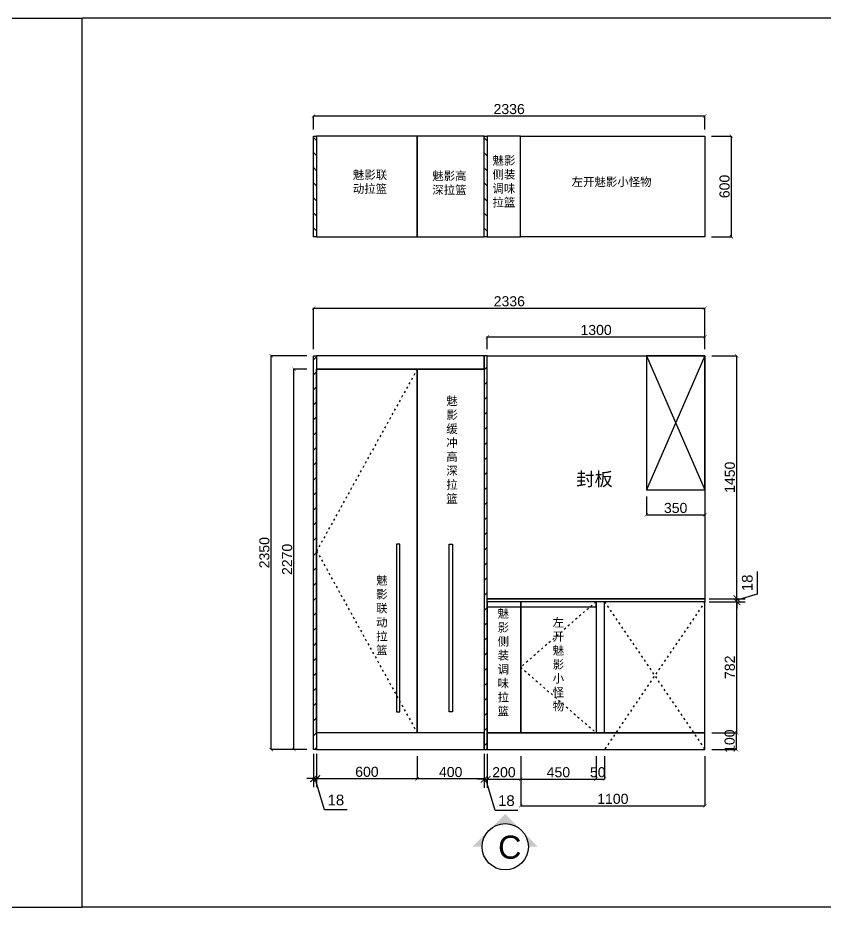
# Model space of a CAD drawing. Header units: millimetres. Extents: x 0 to 1097966, y -63096 to 223085.
# Drawn here: x 1073214 to 1078033, y 207450 to 212759 of the extents above; entities that cross this region are included whole.
import ezdxf

# ---------------------------------------------------------------- set-up
doc = ezdxf.new("R2010")
doc.units = ezdxf.units.MM
doc.linetypes.add('1800', pattern=[200000, 100000, 100000])
doc.linetypes.add('34', pattern=[30, 12, -18])
doc.styles.get("Standard").update_dxf_attribs({"font": 'arial.ttf'})
doc.dimstyles.new('板材标注', dxfattribs={"dimscale": 40, "dimtxt": 1.6, "dimasz": 1, "dimexe": 1.25, "dimexo": 0.625, "dimtad": 1, "dimdec": 0, "dimtxsty": 'Standard', "dimblk": 'ARCHTICK', "dimcen": 2.5, "dimdle": 2, "dimclrd": 5, "dimclre": 5, "dimadec": 0, "dimazin": 0, "dimtfac": 1, "dimtmove": 1, "dimatfit": 3, "dimldrblk": 'DOT', "dimfxl": 1, "dimarcsym": 0})
doc.dimstyles.new('橱柜侧', dxfattribs={"dimtxt": 60, "dimasz": 20, "dimexe": 1.25, "dimexo": 40, "dimgap": 10, "dimtad": 1, "dimdec": 0, "dimtxsty": 'Standard', "dimblk": 'ARCHTICK', "dimcen": 2.5, "dimclrd": 1, "dimclre": 1, "dimadec": 0, "dimazin": 0, "dimtfac": 1, "dimtmove": 0, "dimatfit": 3, "dimfxl": 1, "dimarcsym": 0})
pattern_1 = [(45, (-21950.55, -12343.9), (-44.9012806, 44.9012806), [])]

# ---------------------------------------------------------------- blocks, each defined once
blk = doc.blocks.new('_ArchTick')
at = {"color": 0, "linetype": 'ByBlock', "const_width": 0.15}
blk.add_lwpolyline([(-0.5, -0.5), (0.5, 0.5)], dxfattribs=at)
blk = doc.blocks.new('*D187')
at = {"color": 1, "lineweight": -2, "transparency": 16777216}
for p, q in [((1074997.7, 208351.4), (1074997.7, 208216.3)), ((1075597.7, 208351.4), (1075597.7, 208216.3)), ((1074997.7, 208217.6), (1075597.7, 208217.6))]:
    blk.add_line(p, q, dxfattribs=at)
at = {"layer": 'Defpoints', "color": 0, "linetype": '1800', "lineweight": -2, "transparency": 16777216}
for p in [(1074997.7, 208391.4), (1075597.7, 208391.4), (1075597.7, 208217.6)]:
    blk.add_point(p, dxfattribs=at)
at = {"color": 1, "linetype": '1800', "lineweight": -2, "transparency": 16777216, "xscale": 20, "yscale": 20, "zscale": 20, "rotation": 180}
blk.add_blockref('_ArchTick', (1074997.7, 208217.6), dxfattribs=at)
at = {"color": 1, "linetype": '1800', "lineweight": -2, "transparency": 16777216, "xscale": 20, "yscale": 20, "zscale": 20}
blk.add_blockref('_ArchTick', (1075597.7, 208217.6), dxfattribs=at)
at = {"color": 0, "linetype": '1800', "transparency": 16777216, "insert": (1075297.7, 208258.2), "char_height": 60, "attachment_point": 5}
blk.add_mtext('600', dxfattribs=at)
blk = doc.blocks.new('*D188')
at = {"color": 1, "lineweight": -2, "transparency": 16777216}
for p, q in [((1075597.7, 208351.4), (1075597.7, 208215.1)), ((1075997.7, 208351.4), (1075997.7, 208215.1)), ((1075997.7, 208216.3), (1075597.7, 208216.3))]:
    blk.add_line(p, q, dxfattribs=at)
at = {"layer": 'Defpoints', "color": 0, "linetype": '1800', "lineweight": -2, "transparency": 16777216}
for p in [(1075597.7, 208391.4), (1075997.7, 208391.4), (1075597.7, 208216.3)]:
    blk.add_point(p, dxfattribs=at)
at = {"color": 1, "linetype": '1800', "lineweight": -2, "transparency": 16777216, "xscale": 20, "yscale": 20, "zscale": 20, "rotation": 180}
blk.add_blockref('_ArchTick', (1075597.7, 208216.3), dxfattribs=at)
at = {"color": 1, "linetype": '1800', "lineweight": -2, "transparency": 16777216, "xscale": 20, "yscale": 20, "zscale": 20}
blk.add_blockref('_ArchTick', (1075997.7, 208216.3), dxfattribs=at)
at = {"color": 0, "linetype": '1800', "transparency": 16777216, "insert": (1075797.7, 208256.9), "char_height": 60, "attachment_point": 5}
blk.add_mtext('400', dxfattribs=at)
blk = doc.blocks.new('*D189')
at = {"color": 1, "lineweight": -2, "transparency": 16777216}
for p, q in [((1076015.7, 208351.4), (1076015.7, 208213.8)), ((1076215.7, 208351.4), (1076215.7, 208213.8)), ((1076015.7, 208215.1), (1076215.7, 208215.1))]:
    blk.add_line(p, q, dxfattribs=at)
at = {"layer": 'Defpoints', "color": 0, "linetype": '1800', "lineweight": -2, "transparency": 16777216}
for p in [(1076015.7, 208391.4), (1076215.7, 208391.4), (1076215.7, 208215.1)]:
    blk.add_point(p, dxfattribs=at)
at = {"color": 1, "linetype": '1800', "lineweight": -2, "transparency": 16777216, "xscale": 20, "yscale": 20, "zscale": 20, "rotation": 180}
blk.add_blockref('_ArchTick', (1076015.7, 208215.1), dxfattribs=at)
at = {"color": 1, "linetype": '1800', "lineweight": -2, "transparency": 16777216, "xscale": 20, "yscale": 20, "zscale": 20}
blk.add_blockref('_ArchTick', (1076215.7, 208215.1), dxfattribs=at)
at = {"color": 0, "linetype": '1800', "transparency": 16777216, "insert": (1076115.7, 208255.7), "char_height": 60, "attachment_point": 5}
blk.add_mtext('200', dxfattribs=at)
blk = doc.blocks.new('*D190')
at = {"color": 1, "lineweight": -2, "transparency": 16777216}
for p, q in [((1076215.7, 208351.4), (1076215.7, 208213.8)), ((1076665.7, 208351.4), (1076665.7, 208213.8)), ((1076215.7, 208215.1), (1076665.7, 208215.1))]:
    blk.add_line(p, q, dxfattribs=at)
at = {"layer": 'Defpoints', "color": 0, "linetype": '1800', "lineweight": -2, "transparency": 16777216}
for p in [(1076215.7, 208391.4), (1076665.7, 208391.4), (1076665.7, 208215.1)]:
    blk.add_point(p, dxfattribs=at)
at = {"color": 1, "linetype": '1800', "lineweight": -2, "transparency": 16777216, "xscale": 20, "yscale": 20, "zscale": 20, "rotation": 180}
blk.add_blockref('_ArchTick', (1076215.7, 208215.1), dxfattribs=at)
at = {"color": 1, "linetype": '1800', "lineweight": -2, "transparency": 16777216, "xscale": 20, "yscale": 20, "zscale": 20}
blk.add_blockref('_ArchTick', (1076665.7, 208215.1), dxfattribs=at)
at = {"color": 0, "linetype": '1800', "transparency": 16777216, "insert": (1076440.7, 208255.7), "char_height": 60, "attachment_point": 5}
blk.add_mtext('450', dxfattribs=at)
blk = doc.blocks.new('*D191')
at = {"color": 1, "lineweight": -2, "transparency": 16777216}
for p, q in [((1076665.7, 208351.4), (1076665.7, 208213.8)), ((1076715.7, 208351.4), (1076715.7, 208213.8)), ((1076665.7, 208215.1), (1076715.7, 208215.1))]:
    blk.add_line(p, q, dxfattribs=at)
at = {"layer": 'Defpoints', "color": 0, "linetype": '1800', "lineweight": -2, "transparency": 16777216}
for p in [(1076665.7, 208391.4), (1076715.7, 208391.4), (1076715.7, 208215.1)]:
    blk.add_point(p, dxfattribs=at)
at = {"color": 1, "linetype": '1800', "lineweight": -2, "transparency": 16777216, "xscale": 20, "yscale": 20, "zscale": 20, "rotation": 180}
blk.add_blockref('_ArchTick', (1076665.7, 208215.1), dxfattribs=at)
at = {"color": 1, "linetype": '1800', "lineweight": -2, "transparency": 16777216, "xscale": 20, "yscale": 20, "zscale": 20}
blk.add_blockref('_ArchTick', (1076715.7, 208215.1), dxfattribs=at)
at = {"color": 0, "linetype": '1800', "transparency": 16777216, "insert": (1076675.7, 208255.7), "char_height": 60, "attachment_point": 5}
blk.add_mtext('50', dxfattribs=at)
blk = doc.blocks.new('*D192')
at = {"color": 1, "lineweight": -2, "transparency": 16777216}
for p, q in [((1076215.7, 208351.4), (1076215.7, 208054.9)), ((1077315.7, 208351.4), (1077315.7, 208054.9)), ((1076215.7, 208056.1), (1077315.7, 208056.1))]:
    blk.add_line(p, q, dxfattribs=at)
at = {"layer": 'Defpoints', "color": 0, "linetype": '1800', "lineweight": -2, "transparency": 16777216}
for p in [(1076215.7, 208391.4), (1077315.7, 208391.4), (1077315.7, 208056.1)]:
    blk.add_point(p, dxfattribs=at)
at = {"color": 1, "linetype": '1800', "lineweight": -2, "transparency": 16777216, "xscale": 20, "yscale": 20, "zscale": 20, "rotation": 180}
blk.add_blockref('_ArchTick', (1076215.7, 208056.1), dxfattribs=at)
at = {"color": 1, "linetype": '1800', "lineweight": -2, "transparency": 16777216, "xscale": 20, "yscale": 20, "zscale": 20}
blk.add_blockref('_ArchTick', (1077315.7, 208056.1), dxfattribs=at)
at = {"color": 0, "linetype": '1800', "transparency": 16777216, "insert": (1076765.7, 208096.7), "char_height": 60, "attachment_point": 5}
blk.add_mtext('1100', dxfattribs=at)
blk = doc.blocks.new('*D193')
at = {"color": 1, "lineweight": -2, "transparency": 16777216}
for p, q in [((1077355.7, 208491.4), (1077505, 208491.4)), ((1077503.7, 208391.4), (1077503.7, 208491.4)), ((1077355.7, 208391.4), (1077505, 208391.4))]:
    blk.add_line(p, q, dxfattribs=at)
at = {"layer": 'Defpoints', "color": 0, "linetype": '1800', "lineweight": -2, "transparency": 16777216}
for p in [(1077315.7, 208491.4), (1077503.7, 208491.4), (1077315.7, 208391.4)]:
    blk.add_point(p, dxfattribs=at)
at = {"color": 1, "linetype": '1800', "lineweight": -2, "transparency": 16777216, "xscale": 20, "yscale": 20, "zscale": 20}
for p, rotation in [((1077503.7, 208491.4), 90), ((1077503.7, 208391.4), 270)]:
    blk.add_blockref('_ArchTick', p, dxfattribs=dict(at, rotation=rotation))
at = {"color": 0, "linetype": '1800', "transparency": 16777216, "insert": (1077463.1, 208441.4), "char_height": 60, "attachment_point": 5, "rotation": 90}
blk.add_mtext('100', dxfattribs=at)
blk = doc.blocks.new('*D194')
at = {"color": 1, "lineweight": -2, "transparency": 16777216}
for p, q in [((1077355.7, 209273.4), (1077506.2, 209273.4)), ((1077505, 208491.4), (1077505, 209273.4)), ((1077355.7, 208491.4), (1077506.2, 208491.4))]:
    blk.add_line(p, q, dxfattribs=at)
at = {"layer": 'Defpoints', "color": 0, "linetype": '1800', "lineweight": -2, "transparency": 16777216}
for p in [(1077315.7, 209273.4), (1077505, 209273.4), (1077315.7, 208491.4)]:
    blk.add_point(p, dxfattribs=at)
at = {"color": 1, "linetype": '1800', "lineweight": -2, "transparency": 16777216, "xscale": 20, "yscale": 20, "zscale": 20}
for p, rotation in [((1077505, 209273.4), 90), ((1077505, 208491.4), 270)]:
    blk.add_blockref('_ArchTick', p, dxfattribs=dict(at, rotation=rotation))
at = {"color": 0, "linetype": '1800', "transparency": 16777216, "insert": (1077464.4, 208882.4), "char_height": 60, "attachment_point": 5, "rotation": 90}
blk.add_mtext('782', dxfattribs=at)
blk = doc.blocks.new('*D195')
at = {"color": 1, "lineweight": -2, "transparency": 16777216}
for p, q in [((1077355.7, 210741.4), (1077506.2, 210741.4)), ((1077505, 209291.4), (1077505, 210741.4)), ((1077355.7, 209291.4), (1077506.2, 209291.4))]:
    blk.add_line(p, q, dxfattribs=at)
at = {"layer": 'Defpoints', "color": 0, "linetype": '1800', "lineweight": -2, "transparency": 16777216}
for p in [(1077315.7, 210741.4), (1077505, 210741.4), (1077315.7, 209291.4)]:
    blk.add_point(p, dxfattribs=at)
at = {"color": 1, "linetype": '1800', "lineweight": -2, "transparency": 16777216, "xscale": 20, "yscale": 20, "zscale": 20}
for p, rotation in [((1077505, 210741.4), 90), ((1077505, 209291.4), 270)]:
    blk.add_blockref('_ArchTick', p, dxfattribs=dict(at, rotation=rotation))
at = {"color": 0, "linetype": '1800', "transparency": 16777216, "insert": (1077464.4, 210016.4), "char_height": 60, "attachment_point": 5, "rotation": 90}
blk.add_mtext('1450', dxfattribs=at)
blk = doc.blocks.new('*D196')
at = {"color": 1, "lineweight": -2, "transparency": 16777216}
for p, q in [((1076015.7, 210781.4), (1076015.7, 210856)), ((1076015.7, 210854.8), (1077315.7, 210854.8)), ((1077315.7, 210781.4), (1077315.7, 210856))]:
    blk.add_line(p, q, dxfattribs=at)
at = {"layer": 'Defpoints', "color": 0, "linetype": '1800', "lineweight": -2, "transparency": 16777216}
for p in [(1077315.7, 210854.8), (1076015.7, 210741.4), (1077315.7, 210741.4)]:
    blk.add_point(p, dxfattribs=at)
at = {"color": 1, "linetype": '1800', "lineweight": -2, "transparency": 16777216, "xscale": 20, "yscale": 20, "zscale": 20, "rotation": 180}
blk.add_blockref('_ArchTick', (1076015.7, 210854.8), dxfattribs=at)
at = {"color": 1, "linetype": '1800', "lineweight": -2, "transparency": 16777216, "xscale": 20, "yscale": 20, "zscale": 20}
blk.add_blockref('_ArchTick', (1077315.7, 210854.8), dxfattribs=at)
at = {"color": 0, "linetype": '1800', "transparency": 16777216, "insert": (1076665.7, 210895.4), "char_height": 60, "attachment_point": 5}
blk.add_mtext('1300', dxfattribs=at)
blk = doc.blocks.new('*D197')
at = {"color": 1, "lineweight": -2, "transparency": 16777216}
for p, q in [((1076965.7, 209901.4), (1076965.7, 209791.1)), ((1077315.7, 209901.4), (1077315.7, 209791.1)), ((1076965.7, 209792.4), (1077315.7, 209792.4))]:
    blk.add_line(p, q, dxfattribs=at)
at = {"layer": 'Defpoints', "color": 0, "linetype": '1800', "lineweight": -2, "transparency": 16777216}
for p in [(1076965.7, 209941.4), (1077315.7, 209941.4), (1077315.7, 209792.4)]:
    blk.add_point(p, dxfattribs=at)
at = {"color": 1, "linetype": '1800', "lineweight": -2, "transparency": 16777216, "xscale": 20, "yscale": 20, "zscale": 20, "rotation": 180}
blk.add_blockref('_ArchTick', (1076965.7, 209792.4), dxfattribs=at)
at = {"color": 1, "linetype": '1800', "lineweight": -2, "transparency": 16777216, "xscale": 20, "yscale": 20, "zscale": 20}
blk.add_blockref('_ArchTick', (1077315.7, 209792.4), dxfattribs=at)
at = {"color": 0, "linetype": '1800', "transparency": 16777216, "insert": (1077140.7, 209833), "char_height": 60, "attachment_point": 5}
blk.add_mtext('350', dxfattribs=at)
blk = doc.blocks.new('*D198')
at = {"color": 1, "lineweight": -2, "transparency": 16777216}
for p, q in [((1074979.7, 210781.4), (1074979.7, 211027.3)), ((1074979.7, 211026), (1077315.7, 211026)), ((1077315.7, 210781.4), (1077315.7, 211027.3))]:
    blk.add_line(p, q, dxfattribs=at)
at = {"layer": 'Defpoints', "color": 0, "linetype": '1800', "lineweight": -2, "transparency": 16777216}
for p in [(1077315.7, 211026), (1074979.7, 210741.4), (1077315.7, 210741.4)]:
    blk.add_point(p, dxfattribs=at)
at = {"color": 1, "linetype": '1800', "lineweight": -2, "transparency": 16777216, "xscale": 20, "yscale": 20, "zscale": 20, "rotation": 180}
blk.add_blockref('_ArchTick', (1074979.7, 211026), dxfattribs=at)
at = {"color": 1, "linetype": '1800', "lineweight": -2, "transparency": 16777216, "xscale": 20, "yscale": 20, "zscale": 20}
blk.add_blockref('_ArchTick', (1077315.7, 211026), dxfattribs=at)
at = {"color": 0, "linetype": '1800', "transparency": 16777216, "insert": (1076147.7, 211066.7), "char_height": 60, "attachment_point": 5}
blk.add_mtext('2336', dxfattribs=at)
blk = doc.blocks.new('*D199')
at = {"color": 1, "lineweight": -2, "transparency": 16777216}
for p, q in [((1074939.7, 210661.4), (1074861, 210661.4)), ((1074862.3, 208391.4), (1074862.3, 210661.4)), ((1074939.7, 208391.4), (1074861, 208391.4))]:
    blk.add_line(p, q, dxfattribs=at)
at = {"layer": 'Defpoints', "color": 0, "linetype": '1800', "lineweight": -2, "transparency": 16777216}
for p in [(1074862.3, 210661.4), (1074979.7, 210661.4), (1074979.7, 208391.4)]:
    blk.add_point(p, dxfattribs=at)
at = {"color": 1, "linetype": '1800', "lineweight": -2, "transparency": 16777216, "xscale": 20, "yscale": 20, "zscale": 20}
for p, rotation in [((1074862.3, 210661.4), 90), ((1074862.3, 208391.4), 270)]:
    blk.add_blockref('_ArchTick', p, dxfattribs=dict(at, rotation=rotation))
at = {"color": 0, "linetype": '1800', "transparency": 16777216, "insert": (1074821.7, 209526.4), "char_height": 60, "attachment_point": 5, "rotation": 90}
blk.add_mtext('2270', dxfattribs=at)
blk = doc.blocks.new('*D200')
at = {"color": 1, "lineweight": -2, "transparency": 16777216}
for p, q in [((1074939.7, 210741.4), (1074725.3, 210741.4)), ((1074726.5, 208391.4), (1074726.5, 210741.4)), ((1074939.7, 208391.4), (1074725.3, 208391.4))]:
    blk.add_line(p, q, dxfattribs=at)
at = {"layer": 'Defpoints', "color": 0, "linetype": '1800', "lineweight": -2, "transparency": 16777216}
for p in [(1074726.5, 210741.4), (1074979.7, 210741.4), (1074979.7, 208391.4)]:
    blk.add_point(p, dxfattribs=at)
at = {"color": 1, "linetype": '1800', "lineweight": -2, "transparency": 16777216, "xscale": 20, "yscale": 20, "zscale": 20}
for p, rotation in [((1074726.5, 210741.4), 90), ((1074726.5, 208391.4), 270)]:
    blk.add_blockref('_ArchTick', p, dxfattribs=dict(at, rotation=rotation))
at = {"color": 0, "linetype": '1800', "transparency": 16777216, "insert": (1074685.9, 209566.4), "char_height": 60, "attachment_point": 5, "rotation": 90}
blk.add_mtext('2350', dxfattribs=at)
blk = doc.blocks.new('*D201')
at = {"color": 5, "lineweight": -2, "transparency": 16777216}
for p, q in [((1075997.7, 208366.4), (1075997.7, 208163.8)), ((1076015.7, 208366.4), (1076015.7, 208163.8)), ((1075997.7, 208213.8), (1075957.7, 208213.8)), ((1075997.7, 208213.8), (1076015.7, 208213.8)), ((1076062.4, 208028.3), (1076006.7, 208213.8)), ((1076015.7, 208213.8), (1076055.7, 208213.8)), ((1076198.2, 208028.3), (1076062.4, 208028.3))]:
    blk.add_line(p, q, dxfattribs=at)
at = {"layer": 'Defpoints', "color": 0, "linetype": '1800', "lineweight": -2, "transparency": 16777216}
for p in [(1075997.7, 208391.4), (1076015.7, 208391.4), (1076015.7, 208213.8)]:
    blk.add_point(p, dxfattribs=at)
at = {"color": 5, "linetype": '1800', "lineweight": -2, "transparency": 16777216, "xscale": 40, "yscale": 40, "zscale": 40}
blk.add_blockref('_ArchTick', (1075997.7, 208213.8), dxfattribs=at)
at = {"color": 5, "linetype": '1800', "lineweight": -2, "transparency": 16777216, "xscale": 40, "yscale": 40, "zscale": 40, "rotation": 180}
blk.add_blockref('_ArchTick', (1076015.7, 208213.8), dxfattribs=at)
at = {"color": 0, "linetype": '1800', "transparency": 16777216, "insert": (1076130.3, 208086), "char_height": 64, "attachment_point": 5}
blk.add_mtext('18', dxfattribs=at)
blk = doc.blocks.new('_Dot')
at = {"color": 0, "linetype": 'ByBlock', "lineweight": -2}
blk.add_line((-0.5, 0), (-1, 0), dxfattribs=at)
at = {"color": 0, "linetype": 'ByBlock', "const_width": 0.5}
blk.add_lwpolyline([(-0.25, 0, 1), (0.25, 0, 1)], format="xyb", close=True, dxfattribs=at)
blk = doc.blocks.new('*D202')
at = {"color": 5, "lineweight": -2, "transparency": 16777216}
for p, q in [((1074979.7, 208366.4), (1074979.7, 208167.6)), ((1074997.7, 208366.4), (1074997.7, 208167.6)), ((1074979.7, 208217.6), (1074939.7, 208217.6)), ((1074979.7, 208217.6), (1074997.7, 208217.6)), ((1075044.4, 208032), (1074988.7, 208217.6)), ((1074997.7, 208217.6), (1075037.7, 208217.6)), ((1075180.2, 208032), (1075044.4, 208032))]:
    blk.add_line(p, q, dxfattribs=at)
at = {"layer": 'Defpoints', "color": 0, "linetype": '1800', "lineweight": -2, "transparency": 16777216}
for p in [(1074979.7, 208391.4), (1074997.7, 208391.4), (1074997.7, 208217.6)]:
    blk.add_point(p, dxfattribs=at)
at = {"color": 5, "linetype": '1800', "lineweight": -2, "transparency": 16777216, "xscale": 40, "yscale": 40, "zscale": 40}
blk.add_blockref('_ArchTick', (1074979.7, 208217.6), dxfattribs=at)
at = {"color": 5, "linetype": '1800', "lineweight": -2, "transparency": 16777216, "xscale": 40, "yscale": 40, "zscale": 40, "rotation": 180}
blk.add_blockref('_ArchTick', (1074997.7, 208217.6), dxfattribs=at)
at = {"color": 0, "linetype": '1800', "transparency": 16777216, "insert": (1075112.3, 208089.7), "char_height": 64, "attachment_point": 5}
blk.add_mtext('18', dxfattribs=at)
blk = doc.blocks.new('*D203')
at = {"color": 5, "lineweight": -2, "transparency": 16777216}
for p, q in [((1077626.4, 209454.2), (1077626.4, 209318.5)), ((1077506.2, 209291.4), (1077506.2, 209331.4)), ((1077340.7, 209291.4), (1077556.2, 209291.4)), ((1077340.7, 209273.4), (1077556.2, 209273.4)), ((1077626.4, 209318.5), (1077506.2, 209282.4)), ((1077506.2, 209273.4), (1077506.2, 209291.4)), ((1077506.2, 209273.4), (1077506.2, 209233.4))]:
    blk.add_line(p, q, dxfattribs=at)
at = {"layer": 'Defpoints', "color": 0, "linetype": '1800', "lineweight": -2, "transparency": 16777216}
for p in [(1077315.7, 209291.4), (1077315.7, 209273.4), (1077506.2, 209291.4)]:
    blk.add_point(p, dxfattribs=at)
at = {"color": 5, "linetype": '1800', "lineweight": -2, "transparency": 16777216, "xscale": 40, "yscale": 40, "zscale": 40}
for p, rotation in [((1077506.2, 209291.4), 270), ((1077506.2, 209273.4), 90)]:
    blk.add_blockref('_ArchTick', p, dxfattribs=dict(at, rotation=rotation))
at = {"color": 0, "linetype": '1800', "transparency": 16777216, "insert": (1077568.7, 209386.3), "char_height": 64, "attachment_point": 5, "rotation": 90}
blk.add_mtext('18', dxfattribs=at)
blk = doc.blocks.new('*D238')
at = {"color": 1, "linetype": '1800', "lineweight": -2, "transparency": 16777216}
for p, q in [((1074978.9, 212092.2), (1074978.9, 212174.5)), ((1074978.9, 212173.2), (1077314.9, 212173.2)), ((1077314.9, 212092.2), (1077314.9, 212174.5))]:
    blk.add_line(p, q, dxfattribs=at)
at = {"layer": 'Defpoints', "color": 0, "linetype": '1800', "lineweight": -2, "transparency": 16777216}
for p in [(1077314.9, 212173.2), (1074978.9, 212052.2), (1077314.9, 212052.2)]:
    blk.add_point(p, dxfattribs=at)
at = {"color": 1, "linetype": '1800', "lineweight": -2, "transparency": 16777216, "xscale": 20, "yscale": 20, "zscale": 20, "rotation": 180}
blk.add_blockref('_ArchTick', (1074978.9, 212173.2), dxfattribs=at)
at = {"color": 1, "linetype": '1800', "lineweight": -2, "transparency": 16777216, "xscale": 20, "yscale": 20, "zscale": 20}
blk.add_blockref('_ArchTick', (1077314.9, 212173.2), dxfattribs=at)
at = {"color": 0, "linetype": '1800', "lineweight": -2, "transparency": 16777216, "insert": (1076146.9, 212213.9), "char_height": 60, "attachment_point": 5}
blk.add_mtext('2336', dxfattribs=at)
blk = doc.blocks.new('*D239')
at = {"color": 1, "linetype": '1800', "lineweight": -2, "transparency": 16777216}
for p, q in [((1077354.9, 212052.2), (1077474.6, 212052.2)), ((1077473.3, 211452.2), (1077473.3, 212052.2)), ((1077354.9, 211452.2), (1077474.6, 211452.2))]:
    blk.add_line(p, q, dxfattribs=at)
at = {"layer": 'Defpoints', "color": 0, "linetype": '1800', "lineweight": -2, "transparency": 16777216}
for p in [(1077314.9, 212052.2), (1077473.3, 212052.2), (1077314.9, 211452.2)]:
    blk.add_point(p, dxfattribs=at)
at = {"color": 1, "linetype": '1800', "lineweight": -2, "transparency": 16777216, "xscale": 20, "yscale": 20, "zscale": 20}
for p, rotation in [((1077473.3, 212052.2), 90), ((1077473.3, 211452.2), 270)]:
    blk.add_blockref('_ArchTick', p, dxfattribs=dict(at, rotation=rotation))
at = {"color": 0, "linetype": '1800', "lineweight": -2, "transparency": 16777216, "insert": (1077432.7, 211752.2), "char_height": 60, "attachment_point": 5, "rotation": 90}
blk.add_mtext('600', dxfattribs=at)

msp = doc.modelspace()

# ---------------------------------------------------------------- hatches: boundary and pattern name
h = msp.add_hatch()
h.set_pattern_fill('ANSI31', color=256, scale=20, angle=90)
h.set_pattern_definition([(135, (1277075.32, -781841.53), (-44.9012806, -44.9012806), [])])
h.paths.add_polyline_path([(1074978.912, 212052.241), (1074978.912, 211452.241), (1074996.912, 211452.241), (1074996.912, 212052.241)])
h = msp.add_hatch()
h.set_pattern_fill('ANSI31', color=256, scale=20, angle=90)
h.set_pattern_definition([(135, (1276475.32, -781841.53), (-44.9012806, -44.9012806), [])])
h.paths.add_polyline_path([(1075996.912, 212052.241), (1075996.912, 211452.241), (1076014.912, 211452.241), (1076014.912, 212052.241)])
h = msp.add_hatch()
h.set_pattern_fill('ANSI31', color=256, scale=20)
h.set_pattern_definition(pattern_1)
h.paths.add_polyline_path([(1074979.714, 210741.403), (1074979.714, 208391.403), (1074997.714, 208391.403), (1074997.714, 210741.403)])
h = msp.add_hatch()
h.set_pattern_fill('ANSI31', color=256, scale=20)
h.set_pattern_definition(pattern_1)
edge = h.paths.add_edge_path()
edge.add_line((1075997.714, 210661.403), (1075997.714, 210741.403))
edge = h.paths.add_edge_path()
edge.add_line((1076015.714, 208391.403), (1076015.714, 210741.403))
edge.add_line((1075997.714, 210741.403), (1075997.714, 208391.403))
edge.add_line((1075997.714, 208391.403), (1076015.714, 208391.403))
h = msp.add_hatch(color=7)
h.paths.add_polyline_path([(1076123.617, 208006.517), (1076026.022, 207908.921, -0.41421356), (1076221.213, 207908.921)])
h.paths.add_polyline_path([(1076026.022, 207908.921), (1075928.426, 207811.326), (1075985.596, 207811.326, -0.19891237)])
h.paths.add_polyline_path([(1076221.213, 207908.921, -0.19891237), (1076261.638, 207811.326), (1076318.809, 207811.326)])

# ---------------------------------------------------------------- linework, layer by layer
for p, q in [((1074979.714, 208391.403), (1074979.714, 210741.403)), ((1074979.714, 210741.403), (1074997.714, 210741.403)), ((1074997.714, 210741.403), (1074997.714, 208391.403)), ((1075997.714, 210741.403), (1074997.714, 210741.403)), ((1074997.714, 210741.403), (1074997.714, 210661.403)), ((1076015.714, 210741.403), (1075997.714, 210741.403)), ((1075997.714, 210741.403), (1075997.714, 208391.403)), ((1075997.714, 210661.403), (1075997.714, 210741.403)), ((1076015.714, 208391.403), (1076015.714, 210741.403)), ((1074997.714, 208491.403), (1074997.714, 210661.403)), ((1074997.714, 210661.403), (1075597.714, 210661.403)), ((1075997.714, 210661.403), (1074997.714, 210661.403)), ((1074997.714, 210661.403), (1075997.714, 210661.403)), ((1075597.714, 210661.403), (1075597.714, 208491.403)), ((1075597.714, 208491.403), (1075597.714, 210661.403)), ((1075597.714, 210661.403), (1075997.714, 210661.403)), ((1075997.714, 210661.403), (1075997.714, 208491.403)), ((1076015.714, 209273.403), (1076015.714, 209291.403)), ((1076015.714, 209291.403), (1077315.714, 209291.403)), ((1076215.714, 209273.403), (1076015.714, 209273.403)), ((1076015.714, 209273.403), (1076015.714, 208491.403)), ((1077315.714, 209273.403), (1076015.714, 209273.403)), ((1076015.714, 209273.403), (1076015.714, 209243.403)), ((1076665.714, 209273.403), (1076015.714, 209273.403)), ((1076215.714, 208491.403), (1076215.714, 209273.403)), ((1077315.714, 209273.403), (1076215.714, 209273.403)), ((1076215.714, 209273.403), (1076215.714, 208491.403)), ((1076715.714, 209273.403), (1076665.714, 209273.403)), ((1076665.714, 209273.403), (1076665.714, 208491.403)), ((1076665.714, 209243.403), (1076665.714, 209273.403)), ((1076715.714, 208491.403), (1076715.714, 209273.403)), ((1077315.714, 209291.403), (1077315.714, 209273.403)), ((1077315.714, 208491.403), (1077315.714, 209273.403)), ((1076015.714, 209243.403), (1076665.714, 209243.403)), ((1075597.714, 208491.403), (1074997.714, 208491.403)), ((1074997.714, 208491.403), (1074997.714, 208391.403)), ((1075997.714, 208491.403), (1074997.714, 208491.403)), ((1075997.714, 208491.403), (1075597.714, 208491.403)), ((1075997.714, 208391.403), (1075997.714, 208491.403)), ((1076015.714, 208491.403), (1076215.714, 208491.403)), ((1076015.714, 208491.403), (1076015.714, 208391.403)), ((1077315.714, 208491.403), (1076015.714, 208491.403)), ((1076215.714, 208491.403), (1077315.714, 208491.403)), ((1076665.714, 208491.403), (1076715.714, 208491.403)), ((1077315.714, 208391.403), (1077315.714, 208491.403)), ((1074997.714, 208391.403), (1074979.714, 208391.403)), ((1074997.714, 208391.403), (1075997.714, 208391.403)), ((1075997.714, 208391.403), (1076015.714, 208391.403)), ((1076015.714, 208391.403), (1077315.714, 208391.403))]:
    msp.add_line(p, q)
at = {"color": 1}
for p, q in [((1077315.714, 210741.403), (1076965.714, 209941.403)), ((1076965.714, 210741.403), (1077315.714, 209941.403))]:
    msp.add_line(p, q, dxfattribs=at)
at = {"color": 8, "linetype": '34'}
for p, q in [((1075597.714, 210661.403), (1074997.714, 209576.403)), ((1074997.714, 209576.403), (1075597.714, 208491.403))]:
    msp.add_line(p, q, dxfattribs=at)
at = {"color": 251, "linetype": '34', "lineweight": -2, "true_color": 0x636466}
for p, q in [((1076665.247, 209273.403), (1076215.714, 208882.403)), ((1076215.714, 208882.403), (1076665.714, 208491.403))]:
    msp.add_line(p, q, dxfattribs=at)
at = {"color": 251, "linetype": '34', "true_color": 0x636466}
for p, q in [((1077315.714, 209273.403), (1076715.714, 208391.403)), ((1076715.714, 209273.403), (1077315.714, 208391.403))]:
    msp.add_line(p, q, dxfattribs=at)
for points in [[(1068178.752, 207450.285), (1073598.422, 207450.285), (1073598.422, 212754.063), (1068178.752, 212754.063)], [(1078938.869, 207450.285), (1073598.422, 207450.285), (1073598.422, 212759.083), (1078938.869, 212759.083)], [(1077315.714, 209291.403), (1076015.714, 209291.403), (1076015.714, 210741.403), (1077315.714, 210741.403)], [(1075493.714, 209616.403), (1075473.714, 209616.403), (1075473.714, 208616.403), (1075493.714, 208616.403)], [(1075787.714, 209616.403), (1075807.714, 209616.403), (1075807.714, 208616.403), (1075787.714, 208616.403)]]:
    msp.add_lwpolyline(points, close=True)
for points in [[(1074978.912, 212052.241), (1074996.912, 212052.241), (1074996.912, 211452.241), (1074978.912, 211452.241), (1074978.912, 212052.241)], [(1075596.912, 211452.241), (1075596.912, 212052.241), (1074996.912, 212052.241), (1074996.912, 211452.241), (1075596.912, 211452.241)], [(1075996.912, 212052.241), (1075596.912, 212052.241), (1075596.912, 211452.241), (1075996.912, 211452.241), (1075996.912, 212052.241)], [(1075996.912, 212052.241), (1076014.912, 212052.241), (1076014.912, 211452.241), (1075996.912, 211452.241), (1075996.912, 212052.241)], [(1076014.912, 211452.241), (1076214.912, 211452.241), (1076214.912, 212052.241), (1076014.912, 212052.241), (1076014.912, 211452.241)], [(1076214.912, 212052.241), (1077314.912, 212052.241), (1077314.912, 211452.241), (1076214.912, 211452.241), (1076214.912, 212052.241)]]:
    msp.add_lwpolyline(points)
at = {"color": 1}
msp.add_lwpolyline([(1077315.714, 210741.403), (1076965.714, 210741.403), (1076965.714, 209941.403), (1077315.714, 209941.403), (1077315.714, 210741.403)], dxfattribs=at)
at = {"color": 7}
msp.add_circle((1076123.617, 207811.326), 138.021, dxfattribs=at)

# ---------------------------------------------------------------- texts
at = {"color": 251, "true_color": 0x636466, "attachment_point": 1}
for s, insert, char_height, width in [('{\\f宋体|b0|i0|c134|p2;魅影侧装调味拉篮}', (1076047.426, 211932.048), 50, 163.00182), ('{\\f宋体|b0|i0|c134|p2;魅影联动拉篮}', (1075213.813, 211846.619), 50, 247.58973), ('{\\f宋体|b0|i0|c134|p2;魅影高深拉篮}', (1075687.923, 211839.7), 50, 227.33308), ('{\\f宋体|b0|i0|c134|p2;左开魅影小怪物}', (1076519.459, 211804.39), 50, 512.09345), ('{\\f宋体|b0|i0|c134|p2;封板}', (1076546.97, 210045.618), 80, 512.09345)]:
    msp.add_mtext(s, dxfattribs=dict(at, insert=insert, char_height=char_height, width=width))
at = {"char_height": 50, "attachment_point": 3}
for s, insert, width in [('{\\f宋体|b0|i0|c134|p2;魅影缓冲高深拉篮}', (1075839.79, 210497.011), 76.79247), ('{\\f宋体|b0|i0|c134|p2;魅影联动拉篮}', (1075420.996, 209425.802), 90.40538), ('{\\f宋体|b0|i0|c134|p2;魅影侧装调味拉篮}', (1076146.168, 209228.058), 90.40538), ('{\\f宋体|b0|i0|c134|p2;左开魅影小怪物}', (1076474.747, 209174.183), 90.40538)]:
    msp.add_mtext(s, dxfattribs=dict(at, insert=insert, width=width))
at = {"color": 7, "insert": (1076080.84, 207877.634), "char_height": 138.021, "attachment_point": 1}
msp.add_mtext('C', dxfattribs=at)

# ---------------------------------------------------------------- dimensions: what is measured, and where the dimension line sits
at = {"linetype": '1800', "lineweight": -2}
dim = msp.add_linear_dim(base=(1077314.912, 212173.221), p1=(1074978.912, 212052.241), p2=(1077314.912, 212052.241), dimstyle='橱柜侧', dxfattribs=at)
dim.commit()
dim.dimension.update_dxf_attribs({"geometry": '*D238', "text_midpoint": (1076146.912, 212213.876)})
dim = msp.add_linear_dim(base=(1077473.326, 212052.241), p1=(1077314.912, 211452.241), p2=(1077314.912, 212052.241), angle=90, dimstyle='橱柜侧', dxfattribs=at)
dim.commit()
dim.dimension.update_dxf_attribs({"geometry": '*D239', "text_midpoint": (1077432.691, 211752.241)})
for base, p1, p2, dimstyle, picture, middle in [((1077315.714, 211026.016), (1074979.714, 210741.403), (1077315.714, 210741.403), '橱柜侧', '*D198', (1076147.714, 211066.671)), ((1077315.714, 210854.773), (1076015.714, 210741.403), (1077315.714, 210741.403), '橱柜侧', '*D196', (1076665.714, 210895.427)), ((1077315.714, 209792.354), (1076965.714, 209941.403), (1077315.714, 209941.403), '橱柜侧', '*D197', (1077140.714, 209833.009)), ((1074997.714, 208217.558), (1074979.714, 208391.403), (1074997.714, 208391.403), '板材标注', '*D202', (1075069.373, 208089.704)), ((1075597.714, 208217.558), (1074997.714, 208391.403), (1075597.714, 208391.403), '橱柜侧', '*D187', (1075297.714, 208258.192)), ((1075597.714, 208216.308), (1075997.714, 208391.403), (1075597.714, 208391.403), '橱柜侧', '*D188', (1075797.714, 208256.942)), ((1076015.714, 208213.808), (1075997.714, 208391.403), (1076015.714, 208391.403), '板材标注', '*D201', (1076087.373, 208085.954)), ((1076215.714, 208215.058), (1076015.714, 208391.403), (1076215.714, 208391.403), '橱柜侧', '*D189', (1076115.714, 208255.692)), ((1076665.714, 208215.058), (1076215.714, 208391.403), (1076665.714, 208391.403), '橱柜侧', '*D190', (1076440.714, 208255.692)), ((1077315.714, 208056.112), (1076215.714, 208391.403), (1077315.714, 208391.403), '橱柜侧', '*D192', (1076765.714, 208096.746))]:
    dim = msp.add_linear_dim(base=base, p1=p1, p2=p2, dimstyle=dimstyle)
    dim.commit()
    dim.dimension.update_dxf_attribs({"geometry": picture, "text_midpoint": middle})
for base, p1, p2, dimstyle, picture, middle in [((1074726.523, 210741.403), (1074979.714, 208391.403), (1074979.714, 210741.403), '橱柜侧', '*D200', (1074685.868, 209566.403)), ((1077504.984, 210741.403), (1077315.714, 209291.403), (1077315.714, 210741.403), '橱柜侧', '*D195', (1077464.35, 210016.403)), ((1074862.297, 210661.403), (1074979.714, 208391.403), (1074979.714, 210661.403), '橱柜侧', '*D199', (1074821.662, 209526.403)), ((1077506.234, 209291.403), (1077315.714, 209273.403), (1077315.714, 209291.403), '板材标注', '*D203', (1077568.734, 209343.456)), ((1077504.984, 209273.403), (1077315.714, 208491.403), (1077315.714, 209273.403), '橱柜侧', '*D194', (1077464.35, 208882.403))]:
    dim = msp.add_linear_dim(base=base, p1=p1, p2=p2, angle=90, dimstyle=dimstyle)
    dim.commit()
    dim.dimension.update_dxf_attribs({"geometry": picture, "text_midpoint": middle})
dim = msp.add_linear_dim(base=(1077503.734, 208491.403), p1=(1077315.714, 208391.403), p2=(1077315.714, 208491.403), angle=90, dimstyle='橱柜侧')
dim.commit()
dim.dimension.update_dxf_attribs({"geometry": '*D193', "text_midpoint": (1077503.734, 208441.403), "dimtype": 160})
dim = msp.add_linear_dim(base=(1076715.714, 208215.058), p1=(1076665.714, 208391.403), p2=(1076715.714, 208391.403), dimstyle='橱柜侧')
dim.commit()
dim.dimension.update_dxf_attribs({"geometry": '*D191', "text_midpoint": (1076675.714, 208215.058), "dimtype": 160})

doc.saveas('drawing.dxf')
